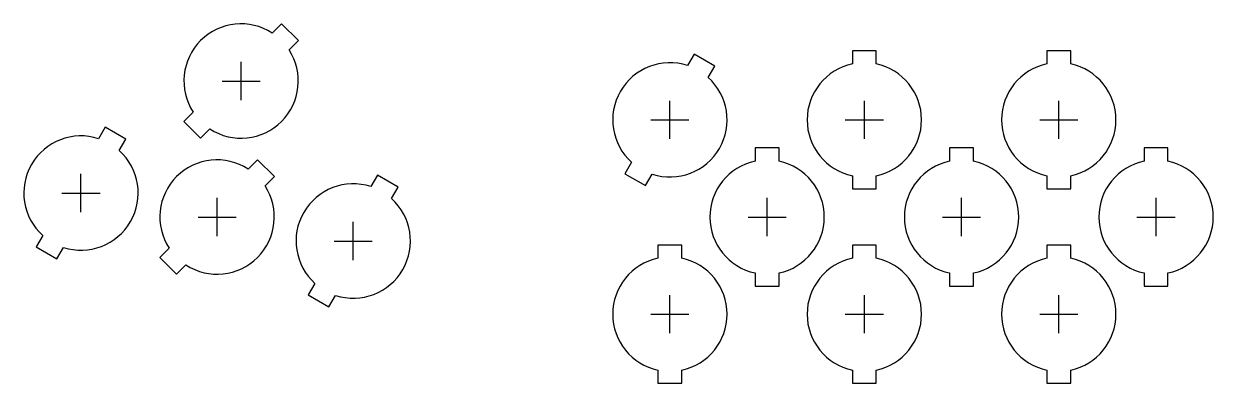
# Model space of a CAD drawing. Header units: millimetres. Extents: x -41 to 209, y -35 to 41.
import ezdxf

# ---------------------------------------------------------------- set-up
doc = ezdxf.new("R2010")
doc.units = ezdxf.units.MM
doc.layers.add('BUTTONS', color=1, linetype='Continuous')
doc.layers.add('REFERENCE', color=8, linetype='Continuous')

msp = doc.modelspace()

# ---------------------------------------------------------------- linework, layer by layer
at = {"layer": 'BUTTONS'}
for points in [[(11.57, 38.63, 0.809427), (-5.03, 22.03), (-6.99, 20.07), (-3.45, 16.54), (-1.5, 18.49, 0.809427), (15.1, 35.09), (17.06, 37.04), (13.52, 40.58)], [(98.7, 31.81, 0.809427), (86.97, 11.49), (85.58, 9.09), (89.92, 6.59), (91.3, 8.99, 0.809427), (103.03, 29.31), (104.42, 31.71), (100.08, 34.21)], [(133.3, 32.14, 0.809427), (133.3, 8.66), (133.3, 5.9), (138.3, 5.9), (138.3, 8.66, 0.809427), (138.3, 32.14), (138.3, 34.9), (133.3, 34.9)], [(174.1, 32.14, 0.809427), (174.1, 8.66), (174.1, 5.9), (179.1, 5.9), (179.1, 8.66, 0.809427), (179.1, 32.14), (179.1, 34.9), (174.1, 34.9)], [(-24.86, 16.45, 0.809427), (-36.59, -3.88), (-37.97, -6.27), (-33.64, -8.77), (-32.26, -6.38, 0.809427), (-20.53, 13.95), (-19.14, 16.34), (-23.47, 18.84)], [(112.9, 11.74, 0.809427), (112.9, -11.74), (112.9, -14.5), (117.9, -14.5), (117.9, -11.74, 0.809427), (117.9, 11.74), (117.9, 14.5), (112.9, 14.5)], [(153.7, 11.74, 0.809427), (153.7, -11.74), (153.7, -14.5), (158.7, -14.5), (158.7, -11.74, 0.809427), (158.7, 11.74), (158.7, 14.5), (153.7, 14.5)], [(194.5, 11.74, 0.809427), (194.5, -11.74), (194.5, -14.5), (199.5, -14.5), (199.5, -11.74, 0.809427), (199.5, 11.74), (199.5, 14.5), (194.5, 14.5)], [(6.53, 10.07, 0.809427), (-10.07, -6.53), (-12.02, -8.49), (-8.49, -12.02), (-6.53, -10.07, 0.809427), (10.07, 6.53), (12.02, 8.49), (8.49, 12.02)], [(32.26, 6.38, 0.809427), (20.53, -13.95), (19.14, -16.34), (23.47, -18.84), (24.86, -16.45, 0.809427), (36.59, 3.88), (37.97, 6.27), (33.64, 8.77)], [(92.5, -8.66, 0.809427), (92.5, -32.14), (92.5, -34.9), (97.5, -34.9), (97.5, -32.14, 0.809427), (97.5, -8.66), (97.5, -5.9), (92.5, -5.9)], [(133.3, -8.66, 0.809427), (133.3, -32.14), (133.3, -34.9), (138.3, -34.9), (138.3, -32.14, 0.809427), (138.3, -8.66), (138.3, -5.9), (133.3, -5.9)], [(174.1, -8.66, 0.809427), (174.1, -32.14), (174.1, -34.9), (179.1, -34.9), (179.1, -32.14, 0.809427), (179.1, -8.66), (179.1, -5.9), (174.1, -5.9)]]:
    msp.add_lwpolyline(points, format="xyb", close=True, dxfattribs=at)
at = {"layer": 'REFERENCE'}
for p, q in [((5.04, 24.56), (5.04, 32.56)), ((1.04, 28.56), (9.04, 28.56)), ((95, 16.4), (95, 24.4)), ((135.8, 16.4), (135.8, 24.4)), ((176.6, 16.4), (176.6, 24.4)), ((91, 20.4), (99, 20.4)), ((131.8, 20.4), (139.8, 20.4)), ((172.6, 20.4), (180.6, 20.4)), ((-28.56, 1.04), (-28.56, 9.04)), ((-32.56, 5.04), (-24.56, 5.04)), ((0, -4), (0, 4)), ((115.4, -4), (115.4, 4)), ((156.2, -4), (156.2, 4)), ((197, -4), (197, 4)), ((-4, 0), (4, 0)), ((111.4, 0), (119.4, 0)), ((152.2, 0), (160.2, 0)), ((193, 0), (201, 0)), ((28.56, -9.04), (28.56, -1.04)), ((24.56, -5.04), (32.56, -5.04)), ((95, -24.4), (95, -16.4)), ((135.8, -24.4), (135.8, -16.4)), ((176.6, -24.4), (176.6, -16.4)), ((91, -20.4), (99, -20.4)), ((131.8, -20.4), (139.8, -20.4)), ((172.6, -20.4), (180.6, -20.4))]:
    msp.add_line(p, q, dxfattribs=at)

doc.saveas('drawing.dxf')
